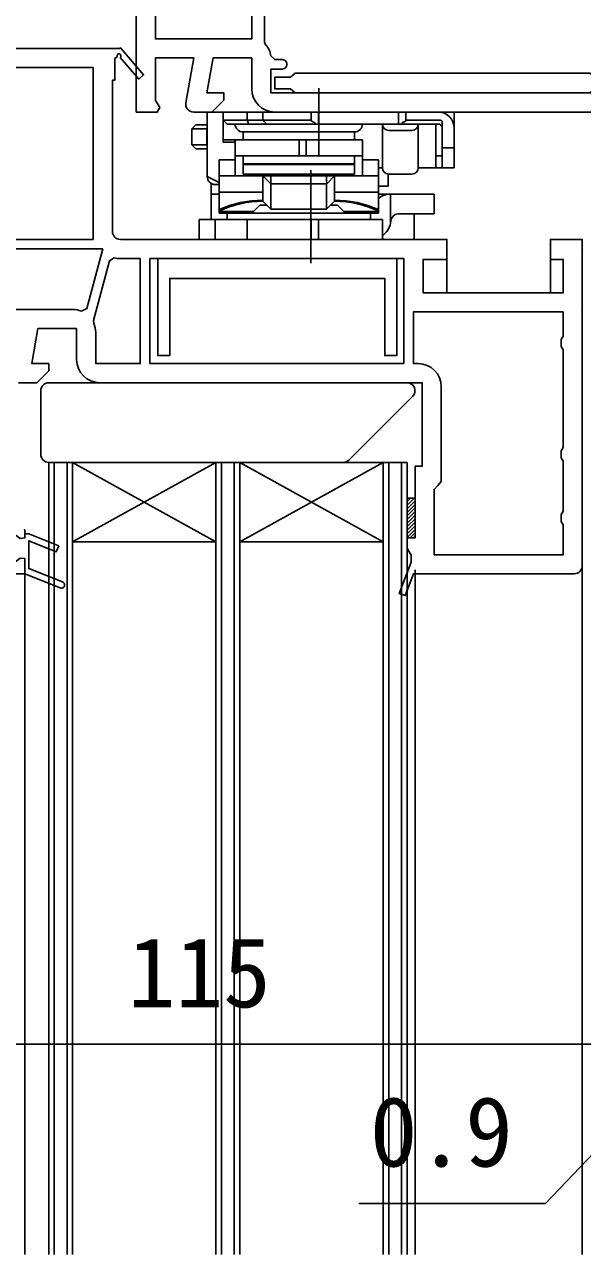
# Model space of a CAD drawing. Units: millimetres, scale not verified. Extents: x -525 to 525, y -783 to 778.
# Drawn here: x -364 to -294, y 231.8 to 386.3 of the extents above; entities that cross this region are included whole.
import ezdxf
from ezdxf.enums import TextEntityAlignment as Align

# ---------------------------------------------------------------- set-up
doc = ezdxf.new("R2010")
doc.units = ezdxf.units.MM
doc.header["$LTSCALE"] = 4
for name, color, linetype in [('0-3_YKK_11', 7, 'Continuous'), ('0-5_YKK_12', 2, 'Continuous'), ('0-6_YKK_13', 4, 'Continuous'), ('0-8_YKK_D', 6, 'Continuous')]:
    doc.layers.add(name, color=color, linetype=linetype)
doc.styles.add('ＭＳ ゴシック', font='')
doc.styles.get('ＭＳ ゴシック').set_extended_font_data('MS Gothic')

msp = doc.modelspace()

# ---------------------------------------------------------------- linework, layer by layer
at = {"layer": '0-3_YKK_11'}
msp.add_line((-352, 356.9), (-349.5, 356.9), dxfattribs=at)
for points in [[(-335.5, 402.9), (-335.5, 384.5), (-347.6, 384.5), (-347.6, 390.067)], [(-290, 402.9), (-333.9, 402.9), (-333.9, 384.1), (-333.762, 383.755)], [(-343.785, 376.474), (-342.793, 382.1), (-347.6, 382.1), (-347.6, 376.744), (-347.058, 375.876), (-347.377, 375.3), (-350, 375.3), (-350, 390.942), (-394.052, 393.25)], [(-372, 341.3), (-372, 383.3), (-352.134, 383.3), (-352, 383.377), (-349.095, 379.959), (-349.705, 379.441), (-352.016, 382.161)], [(-352.394, 382.226), (-352.7, 382.049), (-352.7, 379.3), (-353, 379.3), (-353, 360.3)], [(-335.5, 378.2), (-335.5, 382.1), (-340.356, 382.1), (-341.132, 377.7), (-339, 377.7), (-339, 376.8), (-340.5, 375.3), (-342.8, 375.3)], [(-333.113, 382.348), (-332.616, 381.9), (-331.7, 381.9)], [(-331.7, 380.7), (-333.1, 380.7), (-333.1, 377.7), (-290, 377.7), (-290, 380.7), (-291.4, 380.7)], [(-290, 369.273), (-290, 375.3), (-332.6, 375.3)], [(-352, 359.3), (-311, 359.3), (-311, 356.8), (-314, 356.8), (-314, 352.6), (-296.4, 352.6), (-296.4, 356.8), (-298, 356.8), (-298, 359.3), (-294, 359.3), (-294, 318.3)], [(-369.6, 358.1), (-354.221, 358.1), (-356.226, 350.616), (-356.899, 350.283)], [(-358, 350.5), (-369.6, 350.5), (-369.6, 358.1)], [(-355.356, 348.791), (-355.383, 349.126), (-353.372, 356.632), (-352.775, 356.989)], [(-349.5, 356.9), (-349.5, 343.7), (-355.1, 343.7), (-355.1, 347.6)], [(-296.4, 350.2), (-315.2, 350.2), (-315.2, 343.7), (-314.6, 343.7)], [(-311.7, 340.8), (-311.7, 328.895), (-312.15, 328.397), (-312.6, 327.9), (-312.6, 319.7), (-296.4, 319.7), (-296.4, 323.434), (-296.65, 323.867), (-296.65, 324.733), (-296.4, 325.166), (-296.4, 331.434), (-296.65, 331.867), (-296.65, 332.733), (-296.4, 333.166), (-296.4, 345.434), (-296.65, 345.867), (-296.65, 346.733), (-296.4, 347.166), (-296.4, 350.2)], [(-357.5, 344.2), (-357.5, 348.1), (-362.356, 348.1), (-363.132, 343.7), (-361, 343.7), (-361, 342.8), (-362.5, 341.3), (-364.8, 341.3)], [(-295, 317.3), (-315.189, 317.3), (-316.226, 314.559), (-316.974, 314.841), (-315.5, 318.739), (-315.5, 319.634), (-315.75, 320.067), (-316, 320.5), (-316, 321.8), (-315, 321.8), (-315, 330.8), (-314.1, 330.8), (-314.1, 341.3), (-354.6, 341.3)], [(-364.03, 322.918), (-364, 322.747), (-364, 322.301), (-363.5, 322.301), (-359.752, 320.809), (-360.048, 320.066), (-363.5, 321.44), (-363.5, 317.963), (-359.252, 316.272)], [(-359.252, 316.272), (-363.5, 317.963), (-363.5, 321.44), (-360.048, 320.066), (-359.752, 320.809), (-363.5, 322.301), (-364, 322.301), (-364, 321.801), (-364.59, 321.726), (-365.075, 322.101), (-365.1, 322.101), (-366.635, 322.101), (-367.104, 321.426)], [(-366.205, 319.201), (-365.747, 318.901), (-365.075, 318.901), (-364.59, 319.276), (-364, 319.201), (-364, 317.301), (-359.548, 315.529), (-364, 317.301), (-366.782, 317.301), (-367.236, 317.59)]]:
    msp.add_lwpolyline(points, dxfattribs=at)
for points in [[(-355.4, 380.9), (-355.4, 359.3), (-369.6, 359.3), (-369.6, 380.9)], [(-316.4, 343.7), (-348.3, 343.7), (-348.3, 356.9), (-316.4, 356.9)]]:
    msp.add_lwpolyline(points, close=True, dxfattribs=at)
for centre, radius, start, end in [((-335.5, 382.1), 2.4, 5.9378, 43.60284), ((-352.178, 382.351), 0.25, 310.35701, 210), ((-331.7, 381.3), 0.6, 269.99999, 90.00001), ((-332.6, 378.2), 2.9, 180.00001, 269.99999), ((-342.8, 376.3), 1, 170.00002, 270), ((-352, 360.3), 1, 180.00001, 269.99999), ((-352, 360.3), 3.4, 256.82613, 269.99998), ((-358, 347.6), 2.9, 67.68615, 89.99999), ((-358, 347.6), 2.9, 359.99996, 24.25263), ((-354.6, 344.2), 2.9, 180.00001, 269.99999), ((-314.6, 340.8), 2.9, 0.00001, 89.99999), ((-295, 318.3), 1, 270.00001, 359.99999), ((-359.4, 315.901), 0.4, 248.30059, 68.30061), ((-359.4, 315.901), 0.4, 248.30059, 68.30061)]:
    msp.add_arc(centre, radius, start, end, dxfattribs=at)
at = {"layer": '0-5_YKK_12'}
for p, q in [((-311, 357.3), (-311, 352.6)), ((-298, 357.3), (-298, 352.6)), ((-361.005, 331.299), (-361.005, 231.8)), ((-316.005, 331.299), (-361.005, 331.299)), ((-360.305, 331.299), (-360.305, 231.8)), ((-358.705, 331.299), (-358.705, 231.8)), ((-358.005, 331.299), (-358.005, 231.8)), ((-340.005, 331.299), (-358.005, 321.299)), ((-358.005, 331.299), (-340.005, 321.299)), ((-340.005, 331.299), (-340.005, 231.8)), ((-339.305, 331.299), (-339.305, 231.8)), ((-337.705, 331.299), (-337.705, 231.8)), ((-337.005, 331.299), (-337.005, 231.8)), ((-319.005, 331.299), (-337.005, 321.299)), ((-337.005, 331.299), (-319.005, 321.299)), ((-319.005, 331.299), (-319.005, 231.8)), ((-318.305, 331.299), (-318.305, 231.8)), ((-316.705, 331.299), (-316.705, 231.8)), ((-316.005, 331.299), (-316.005, 231.8)), ((-340.005, 321.299), (-358.005, 321.299)), ((-319.005, 321.299), (-337.005, 321.299)), ((-294, 231.8), (-294, 318.3)), ((-363.999, 317.3), (-363.999, 231.8)), ((-315, 317.8), (-315, 231.8))]:
    msp.add_line(p, q, dxfattribs=at)
at = {"layer": '0-6_YKK_13'}
for p, q in [((-327.1, 369.8), (-327.1, 378.3)), ((-341.1, 375.3), (-339.1, 375.3)), ((-341.1, 367.2), (-341.1, 375.3)), ((-339.1, 375.3), (-339.1, 371.5)), ((-339.1, 375.3), (-339.1, 371.8)), ((-312.1, 375.3), (-339.1, 375.3)), ((-339.1, 374.3), (-328.058, 374.3)), ((-339.1, 374.3), (-338.6, 373.8)), ((-336.1, 374.3), (-336.1, 375.3)), ((-336.1, 374.3), (-335.893, 373.8)), ((-334.1, 375.3), (-334.1, 374.3)), ((-334.1, 374.3), (-333.6, 373.8)), ((-328.058, 374.3), (-328.058, 375.3)), ((-327.6, 374), (-327.6, 373.8)), ((-327.142, 373.8), (-327.142, 375.3)), ((-317.058, 373.8), (-317.058, 375.3)), ((-316.6, 374), (-316.6, 373.8)), ((-316.142, 374.3), (-316.142, 375.3)), ((-316.142, 374.3), (-312.1, 374.3)), ((-310.1, 375.3), (-312.1, 375.3)), ((-311.6, 368.3), (-311.6, 374.166)), ((-310.1, 375.3), (-310.1, 373.3)), ((-343.033, 373.2), (-342.533, 373.7)), ((-343.033, 373.2), (-341.1, 373.2)), ((-341.1, 373.7), (-342.533, 373.7)), ((-341.129, 373.2), (-341.1, 373.229)), ((-341.129, 371.2), (-341.129, 373.2)), ((-338.6, 373.8), (-312.1, 373.8)), ((-336.6, 372.8), (-322.6, 372.8)), ((-319.1, 368.3), (-319.1, 373.8)), ((-318.3, 373), (-315.4, 373)), ((-314.6, 368.3), (-314.6, 373.8)), ((-312.4, 368.3), (-312.4, 373.8)), ((-310.1, 373.3), (-310.1, 368.3)), ((-341.1, 371.2), (-343.033, 371.2)), ((-341.1, 371.171), (-341.129, 371.2)), ((-339.1, 371.8), (-337.6, 371.8)), ((-339.1, 371.8), (-337.6, 371.8)), ((-337.6, 371.5), (-339.1, 371.5)), ((-337.6, 371.8), (-321.6, 371.8)), ((-337.6, 371.8), (-337.6, 367.3)), ((-329.565, 369.8), (-329.565, 371.8)), ((-328.661, 369.8), (-328.661, 371.8)), ((-321.6, 367.3), (-321.6, 371.8)), ((-310.1, 370.8), (-311.6, 370.8)), ((-342.533, 370.7), (-341.1, 370.7)), ((-337.6, 369.3), (-339.6, 369.3)), ((-339.6, 369.3), (-339.6, 362.6)), ((-321.6, 369.8), (-337.6, 369.8)), ((-321.064, 369.3), (-321.6, 369.3)), ((-322.6, 368.7), (-336.6, 368.7)), ((-336.6, 367.5), (-336.6, 368.7)), ((-328.1, 368), (-328.1, 356.3)), ((-322.6, 368.7), (-322.6, 367.5)), ((-319.1, 368.3), (-319.6, 368.3)), ((-310.1, 368.3), (-314.6, 368.3)), ((-341.1, 367.2), (-339.6, 366.45)), ((-340.585, 361.8), (-340.585, 366.326)), ((-339.6, 366.2), (-340.1, 366.2)), ((-339.6, 367.3), (-325.1, 367.3)), ((-322.6, 367.5), (-336.6, 367.5)), ((-334.1, 367.3), (-333.106, 366.306)), ((-334.1, 367.179), (-334.1, 364.1)), ((-333.1, 366.568), (-333.1, 367.3)), ((-333.1, 366.3), (-333.097, 366.297)), ((-333.1, 366.179), (-333.1, 363.1)), ((-333.097, 366.212), (-333.097, 366.297)), ((-326.103, 366.297), (-326.1, 366.3)), ((-326.103, 366.212), (-326.103, 366.297)), ((-326.1, 366.568), (-326.1, 367.3)), ((-326.1, 366.3), (-326.094, 366.306)), ((-326.1, 366.179), (-326.1, 363.1)), ((-326.094, 366.306), (-325.1, 367.3)), ((-325.1, 367.3), (-319.6, 367.3)), ((-325.1, 367.179), (-325.1, 364.1)), ((-318.388, 367.505), (-318.388, 366)), ((-318.3, 367.5), (-315.4, 367.5)), ((-340.585, 365), (-339.6, 365)), ((-339.6, 365.247), (-334.1, 365.247)), ((-325.1, 365.247), (-319.6, 365.247)), ((-318.388, 366), (-319.6, 366)), ((-319.6, 365), (-312.6, 365)), ((-318.08, 361.339), (-318.08, 365)), ((-312.6, 362.5), (-312.6, 365)), ((-334.472, 363.6), (-335.272, 362.8)), ((-333.6, 363.6), (-334.472, 363.6)), ((-333.1, 363.1), (-334.1, 364.1)), ((-324.728, 363.6), (-325.6, 363.6)), ((-323.928, 362.8), (-324.728, 363.6)), ((-342.1, 361.8), (-319.1, 361.8)), ((-342.1, 359.3), (-342.1, 361.8)), ((-340.1, 359.3), (-340.1, 361.8)), ((-335.272, 362.8), (-339.6, 362.8)), ((-339.6, 362.6), (-319.6, 362.6)), ((-338.6, 362.6), (-338.6, 361.8)), ((-320.6, 362.6), (-338.6, 362.6)), ((-336.1, 359.3), (-336.1, 361.8)), ((-328.058, 359.3), (-328.058, 361.8)), ((-327.142, 359.3), (-327.142, 361.8)), ((-319.6, 362.8), (-323.928, 362.8)), ((-320.6, 362.457), (-320.562, 362.6)), ((-319.1, 361.8), (-319.1, 359.3)), ((-317.145, 362.5), (-312.6, 362.5)), ((-315.1, 362.5), (-315.1, 359.3)), ((-315.1, 359.3), (-342.1, 359.3)), ((-318.613, 359.3), (-319.1, 359.391)), ((-294, 351.009), (-294, 357.991)), ((-362.005, 340.3), (-362.005, 332.3)), ((-361.005, 341.3), (-316.005, 341.3)), ((-323.297, 331.593), (-315.297, 339.593)), ((-324.005, 331.3), (-361.005, 331.3)), ((-316, 326.363), (-315.563, 326.8)), ((-316, 325.914), (-315.114, 326.8)), ((-316, 325.465), (-315, 326.465)), ((-316, 325.016), (-315, 326.016)), ((-316, 324.567), (-315, 325.567)), ((-316, 324.118), (-315, 325.118)), ((-316, 323.669), (-315, 324.669)), ((-316, 323.22), (-315, 324.22)), ((-316, 322.771), (-315, 323.771)), ((-316, 322.322), (-315, 323.322)), ((-316, 321.873), (-315, 322.873)), ((-315.624, 321.8), (-315, 322.424)), ((-315.175, 321.8), (-315, 321.975))]:
    msp.add_line(p, q, dxfattribs=at)
for points in [[(-330.063, 377.7), (-293.046, 377.7), (-292.75, 377.95), (-292.454, 378.2), (-290.504, 378.2), (-290.504, 379.7), (-292.454, 379.7), (-292.75, 379.95), (-293.046, 380.2), (-330.063, 380.2), (-330.358, 379.95), (-330.654, 379.7), (-332.604, 379.7), (-332.604, 378.2), (-330.654, 378.2), (-330.358, 377.95)], [(-336.6, 372.8), (-322.6, 372.8), (-322.6, 371.8), (-336.6, 371.8)], [(-336.6, 369.8), (-322.6, 369.8), (-322.6, 368.8), (-336.6, 368.8)], [(-317.3, 356.9), (-347.3, 356.9), (-347.3, 344.7), (-345.8, 344.7), (-345.8, 354.4), (-318.8, 354.4), (-318.8, 344.7), (-317.3, 344.7)], [(-316, 326.8), (-315, 326.8), (-315, 321.8), (-316, 321.8)]]:
    msp.add_lwpolyline(points, close=True, dxfattribs=at)
for points in [[(-342.533, 370.7), (-343.033, 371.2), (-343.033, 373.2)], [(-319.6, 362.6), (-319.6, 369.3), (-321.064, 369.3)], [(-312.4, 369.8), (-312.1, 369.8), (-311.6, 369.8)], [(-333.106, 366.306), (-333.1, 366.3), (-326.1, 366.3)], [(-334.1, 364.221), (-335.517, 364.148), (-336.917, 363.93), (-338.283, 363.571), (-339.6, 363.073)], [(-325.1, 364.1), (-326.1, 363.1), (-333.1, 363.1)], [(-319.6, 363.073), (-320.917, 363.571), (-322.283, 363.93), (-323.683, 364.148), (-325.1, 364.221)], [(-338.6, 361.8), (-320.6, 361.8), (-320.6, 362.6)]]:
    msp.add_lwpolyline(points, dxfattribs=at)
for centre, radius, start, end in [((-327.6, 374.5), 0.5, 203.57818, 270), ((-316.6, 374.5), 0.5, 270, 336.42182), ((-312.1, 373.3), 2, 0, 90), ((-312.1, 373.3), 1, 60, 90), ((-336.6, 373.8), 1, 180, 270), ((-322.6, 373.8), 1, 270, 0), ((-318.3, 373.8), 0.8, 180, 270), ((-315.4, 373.8), 0.8, 270, 0), ((-312.1, 373.3), 0.5, 0, 90), ((-318.3, 368.3), 0.8, 180, 270), ((-315.4, 368.3), 0.8, 270, 0), ((-340.1, 367.2), 1, 180, 270), ((-334.1, 351.1), 13, 90, 115.029), ((-325.1, 351.1), 13, 64.971, 90), ((-293.4, 357.991), 0.6, 167.56012, 180), ((-293.4, 351.009), 0.6, 180, 192.43989), ((-361.005, 340.3), 1, 90, 180), ((-316.005, 340.3), 1, 315, 90), ((-361.005, 332.3), 1, 180, 270), ((-324.005, 332.3), 1, 270, 315)]:
    msp.add_arc(centre, radius, start, end, dxfattribs=at)
for centre, major_axis, ratio, start_param, end_param in [((-332.1, 365.3), (1.97, -1.97), 0.176327, 3.2646882, 3.3161231), ((-332.272, 368.3), (0.828, 1.998), 0.093899, 2.7346179, 3.102718), ((-335.1, 368.3), (1.932, -1.932), 0.267949, 0.18405, 0.2617994), ((-331.1, 364.3), (1.97, -1.97), 0.176327, 3.2646883, 3.3161232), ((-328.1, 364.3), (1.97, 1.97), 0.176327, 6.1086548, 6.1600897), ((-324.1, 368.3), (1.932, 1.932), 0.267949, 2.8797933, 2.9575426), ((-326.928, 368.3), (-0.828, 1.998), 0.093899, 3.1804673, 3.5485674), ((-327.1, 365.3), (1.97, 1.97), 0.176327, 6.1086549, 6.1600898), ((-318.049, 362.5), (-2.519, 0), 0.992361, 4.7247659, 5.3755266), ((-320.311, 361.8), (0, -2.5), 0.907845, 1.3853339, 1.4849767), ((-317.145, 361.5), (0, -1), 0.907845, 3.1415927, 4.6265694), ((-320.556, 361.8), (-2.519, 0), 0.992546, 2.1871111, 2.9561302)]:
    msp.add_ellipse(centre, major_axis=major_axis, ratio=ratio, start_param=start_param, end_param=end_param, dxfattribs=at)
at = {"layer": '0-8_YKK_D'}
msp.add_line((-395, 258.198), (-280, 258.198), dxfattribs=at)
msp.add_lwpolyline([(-279.55, 258.198), (-298.635, 238.198), (-322.066, 238.198)], dxfattribs=at)

# ---------------------------------------------------------------- texts
at = {"layer": '0-8_YKK_D', "style": 'ＭＳ ゴシック'}
for s, p in [('115', (-351.068, 260.198)), ('0.9', (-320.68, 240.198))]:
    msp.add_text(s, height=8.798, dxfattribs=at).set_placement(p, align=Align.BOTTOM_LEFT)

doc.saveas('drawing.dxf')
